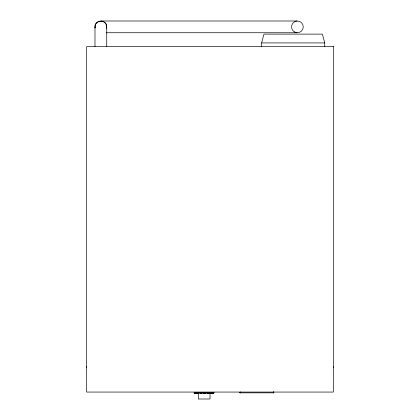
<?xml version="1.0" encoding="UTF-8"?>
<svg xmlns="http://www.w3.org/2000/svg" width="420" height="420" viewBox="0 0 420 420"><rect width="100%" height="100%" fill="white"/><g stroke="black" fill="none" stroke-linecap="round" stroke-linejoin="round"><path stroke-width="0.63" d="M94.988 46.588L94.988 26.875C94.705 19.331 107.021 19.331 106.738 26.875L106.738 46.588M106.738 26.875L106.538 28.392A5.875 5.875 0 0 0 101.12 21.005A5.875 5.875 0 0 0 95.078 27.893M261.613 46.588L261.613 42.919L263.975 34.109L322.381 34.109L324.744 42.919L324.744 46.588M333.128 46.799L333.333 46.588L86.667 46.588L86.667 392.06L333.333 392.06L333.333 46.588M101.241 21L297.014 21M106.27 32.744L297.014 32.744M261.613 42.919L324.744 42.919M193.935 392.831L214.41 392.831M94.988 26.875L95.125 27.888M273.761 392.06L273.761 392.831L240.014 392.831L240.03 392.06L240.151 392.831M273.735 392.06L273.735 392.831M273.583 392.06L273.619 392.831M273.541 392.06L273.509 392.831M273.383 392.06L273.383 392.831M240.392 392.06L240.392 392.831M240.266 392.831L240.266 392.06L240.193 392.831M213.586 392.831L213.559 393.603M213.486 392.831L213.486 393.603M213.371 392.831L213.371 393.603M213.218 392.831L213.218 393.603M213.077 392.831L213.077 393.603M213.024 392.831L213.024 393.603M212.929 392.831L212.929 393.603M212.793 392.831L212.851 393.603M212.63 392.831L212.63 393.603M212.441 392.831L212.441 393.603M212.252 392.831L212.252 393.603M212.069 392.831L212.069 393.603M211.307 392.831L211.307 393.603M211.234 392.831L211.223 393.603M211.118 392.831L211.118 393.603M210.966 392.831L210.966 393.603M210.788 392.831L210.788 393.603M210.599 392.831L210.599 393.603M210.41 392.831L210.41 393.603M210.231 392.831L210.231 393.603M210.079 392.831L210.079 393.603M210.021 393.445L210.021 399L198.324 399L198.329 392.831M209.444 392.831L209.444 393.603M208.603 392.831L208.603 393.603M208.551 392.831L208.551 393.603M208.457 392.831L208.457 393.603M208.32 392.831L208.32 393.603M208.152 392.831L208.152 393.603M207.968 392.831L207.968 393.603M207.779 392.831L207.779 393.603M207.59 392.831L207.59 393.603M207.428 392.831L207.428 393.603M207.291 392.831L207.291 393.603M207.197 392.831L207.197 393.603M206.866 392.831L206.866 393.603M205.291 392.831L205.317 393.603M205.217 392.831L205.217 393.603M205.102 392.831L205.102 393.603M204.95 392.831L204.95 393.603M204.771 392.831L204.771 393.603M204.582 392.831L204.582 393.603M204.393 392.831L204.393 393.603M204.215 392.831L204.215 393.603M204.062 392.831L204.062 393.603M203.947 392.831L203.947 393.603M203.873 392.831L203.873 393.603M202.188 392.831L202.188 393.603M201.815 392.831L201.815 393.603M201.679 392.831L201.679 393.603M201.511 392.831L201.511 393.603M201.327 392.831L201.327 393.603M201.133 392.831L201.133 393.603M200.949 392.831L200.949 393.603M200.786 392.831L200.786 393.603M200.65 392.831L200.65 393.603M200.555 392.831L200.555 393.603M200.503 392.831L200.503 393.603M199.364 392.831L199.364 393.603M198.691 392.831L198.691 393.603M198.518 392.831L198.518 393.603M198.135 392.831L198.135 393.603M197.962 392.831L197.962 393.603M197.809 392.831L197.809 393.603M197.689 392.831L197.689 393.603M197.615 392.831L197.615 393.603M197.274 392.831L197.274 393.603M196.408 392.831L196.408 393.603M196.219 392.831L196.219 393.603M196.03 392.831L196.03 393.603M195.867 392.831L195.867 393.603M195.731 392.831L195.731 393.603M195.636 392.831L195.636 393.603M195.584 392.831L195.584 393.603M195.305 392.831L195.305 393.603M195.127 392.831L195.127 393.603M194.975 392.831L194.975 393.603M194.859 392.831L194.859 393.603M194.785 392.831L194.759 393.603M86.74 367.826A8.81 8.81 0 0 1 86.667 366.676M333.333 366.676A8.81 8.81 0 0 1 333.26 367.826M294.457 31.957A5.875 5.875 0 0 0 303.266 26.875A5.875 5.875 0 0 0 294.457 21.788A5.875 5.875 0 0 0 294.457 31.957"/></g></svg>
